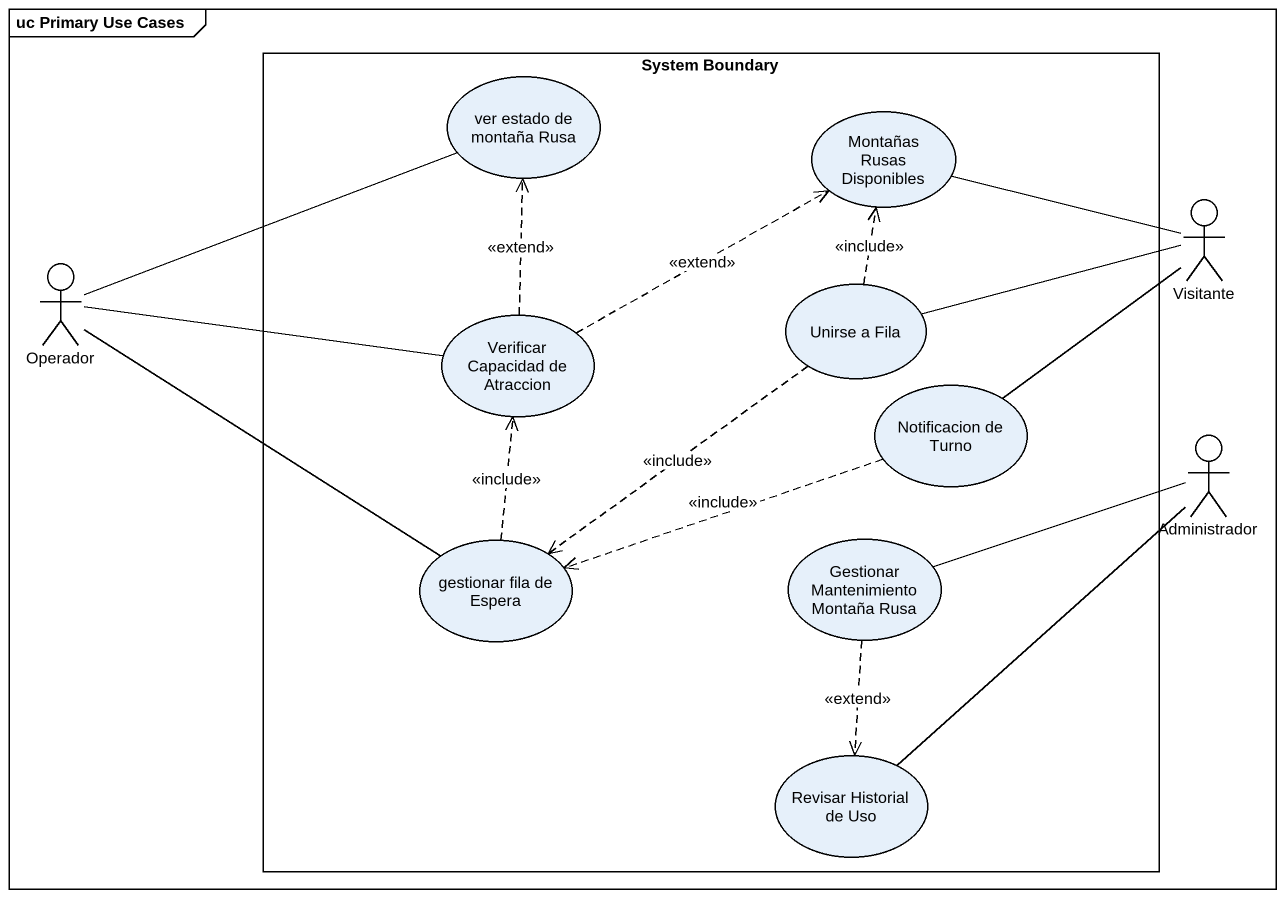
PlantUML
@startuml
mainframe uc Primary Use Cases
rectangle "System Boundary" as System_Boundary {
  usecase "ver estado de montaña Rusa" as ver_estado_de_montaña_Rusa
  usecase "Montañas Rusas Disponibles" as Montañas_Rusas_Disponibles
  usecase "Verificar Capacidad de Atraccion" as Verificar_Capacidad_de
  usecase "Unirse a Fila" as Unirse_a_Fila
  usecase "Notificacion de Turno" as Notificacion_de_Turno
  usecase "gestionar fila de Espera" as gestionar_fila_de_Espera
  usecase "Gestionar Mantenimiento Montaña Rusa" as Gestionar_Mantenimiento
  usecase "Revisar Historial de Uso" as Revisar_Historial_de_Uso
}
actor Visitante
actor Operador
actor Administrador
Visitante -left- Montañas_Rusas_Disponibles
Visitante -left- Unirse_a_Fila
Visitante -- Notificacion_de_Turno
Operador -right- ver_estado_de_montaña_Rusa
Operador -right- Verificar_Capacidad_de
Verificar_Capacidad_de .up.> ver_estado_de_montaña_Rusa : <<extend>>
Verificar_Capacidad_de .right.> Montañas_Rusas_Disponibles : <<extend>>
Unirse_a_Fila .up.> Montañas_Rusas_Disponibles : <<include>>
Unirse_a_Fila ..> gestionar_fila_de_Espera : <<include>>
Notificacion_de_Turno .left.> gestionar_fila_de_Espera : <<include>>
Administrador -left- Gestionar_Mantenimiento
Administrador -- Revisar_Historial_de_Uso
gestionar_fila_de_Espera -left- Operador
gestionar_fila_de_Espera .up.> Verificar_Capacidad_de : <<include>>
Gestionar_Mantenimiento ..> Revisar_Historial_de_Uso : <<extend>>
@enduml
